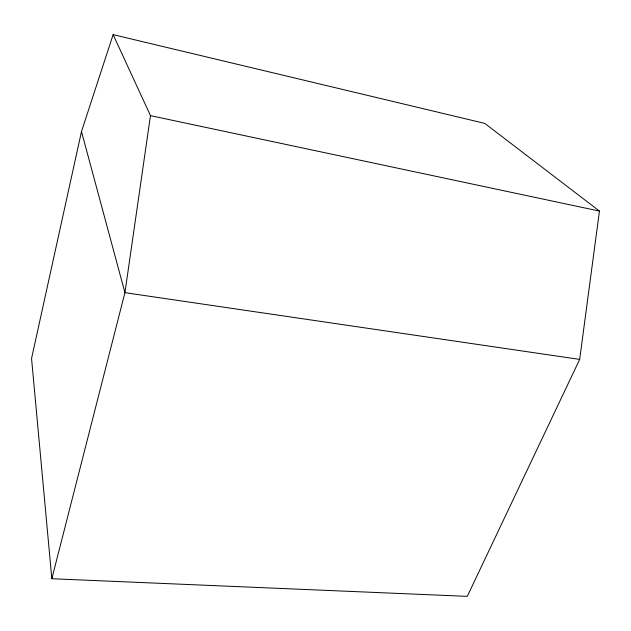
<?xml version="1.0" encoding="UTF-8"?>
<svg xmlns="http://www.w3.org/2000/svg" width="631" height="631" viewBox="0 0 631 631"><rect width="100%" height="100%" fill="white"/><g stroke="black" fill="none" stroke-linecap="round" stroke-linejoin="round"><path stroke-width="0.95" d="M579.668 359.41L599.45 211.077L484.782 123.392L113.13 34.634L81.486 131.564L31.55 358.487L51.829 578.73L467.279 596.366L579.668 359.41L124.93 292.666L81.486 131.564M113.13 34.634L150.478 115.639L124.93 292.666L51.829 578.73M150.478 115.639L599.45 211.077"/></g></svg>
